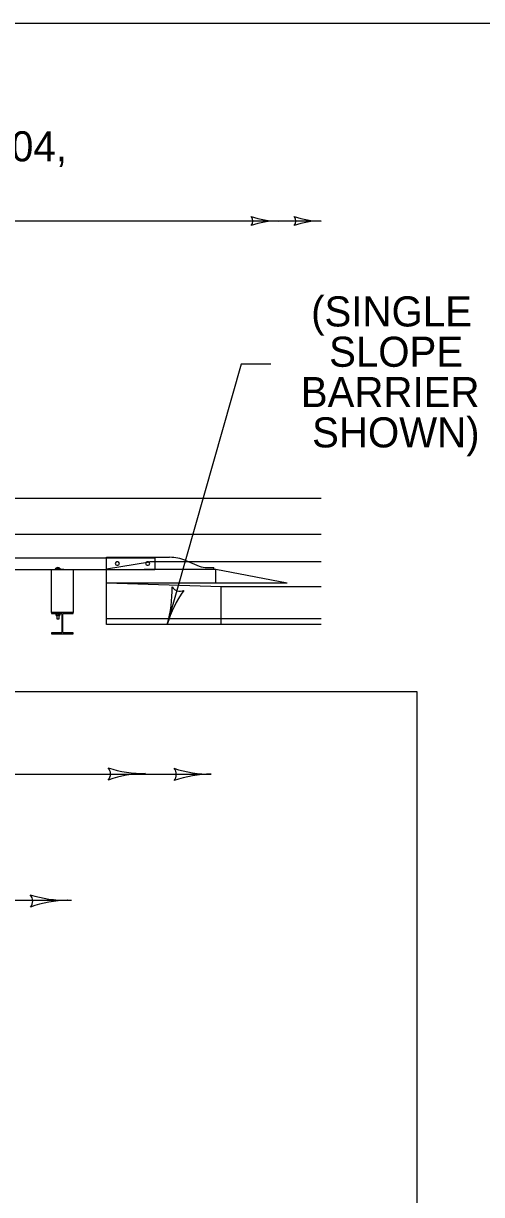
# Model space of a CAD drawing. Extents: x 503 to 668, y 143 to 243.
# Drawn here: x 633.25 to 643.92, y 216.05 to 243.29 of the extents above; entities that cross this region are included whole.
import ezdxf

# ---------------------------------------------------------------- set-up
doc = ezdxf.new("R2010")
doc.units = 0
for name, color, linetype in [('Level 1', 7, 'Continuous'), ('Level 2', 7, 'Continuous'), ('R_OR_NAMEBOUND_PR', 7, 'Continuous'), ('R_PL_ESH_PR', 7, 'Continuous'), ('R_PL_GRAILLT_PR', 7, 'Continuous'), ('R_PL_PSH_PR', 7, 'Continuous'), ('R_TS_DIM_PR', 7, 'Continuous'), ('R_XS_MB_PR', 7, 'Continuous')]:
    doc.layers.add(name, color=color, linetype=linetype)

msp = doc.modelspace()

# ---------------------------------------------------------------- linework, layer by layer
at = {"layer": 'Level 1'}
for centre, radius, start, end in [((639.186, 240.667), 1.971, 251.3472, 269.9939), ((638.436, 238.696), 0.158, 318.7746, 40.8913), ((639.186, 236.725), 1.971, 90, 108.6688), ((639.186, 236.725), 1.971, 89.9878, 90), ((639.436, 238.696), 0.158, 318.7746, 40.8913), ((640.186, 240.667), 1.971, 251.3472, 269.9939), ((640.186, 236.725), 1.971, 90, 108.6688), ((640.186, 236.725), 1.971, 89.9878, 90), ((634.001, 230.095), 2.712, 343.2419, 1.9107), ((639.196, 228.531), 2.712, 144.5891, 163.2358), ((636.896, 230.3), 0.217, 212.0165, 294.1332), ((634.001, 230.095), 2.712, 343.2297, 343.2419), ((635.062, 225.831), 0.217, 319.2722, 41.3889), ((636.07, 228.552), 2.712, 251.8448, 270.4915), ((636.594, 225.819), 0.217, 319.2722, 41.3889), ((637.601, 228.54), 2.712, 251.8448, 270.4915), ((636.117, 223.128), 2.712, 90.4976, 109.1664), ((636.117, 223.128), 2.712, 90.4854, 90.4976), ((637.649, 223.116), 2.712, 90.4976, 109.1664), ((637.649, 223.116), 2.712, 90.4854, 90.4976), ((634.229, 225.606), 2.712, 252.4444, 271.0911), ((633.25, 222.874), 0.217, 319.8719, 41.9885), ((634.333, 220.182), 2.712, 91.0973, 109.766), ((634.333, 220.182), 2.712, 91.085, 91.0973)]:
    msp.add_arc(centre, radius, start, end, dxfattribs=at)
at = {"layer": 'Level 2'}
for p, q in [((638.321, 235.364), (636.599, 229.313)), ((639.011, 235.364), (638.321, 235.364)), ((635.186, 230.59), (635.186, 230.872)), ((636.311, 230.86), (636.311, 230.592)), ((635.186, 230.604), (636.186, 230.771)), ((637.097, 230.771), (636.186, 230.771)), ((640.186, 230.771), (637.097, 230.771)), ((637.853, 230.188), (635.186, 230.272)), ((640.186, 230.188), (637.853, 230.188)), ((637.853, 229.313), (637.853, 230.188)), ((640.186, 229.438), (635.186, 229.438)), ((640.186, 229.313), (635.186, 229.313))]:
    msp.add_line(p, q, dxfattribs=at)
msp.add_lwpolyline([(586.691, 227.752), (642.413, 227.752), (642.413, 197.181), (586.691, 197.181)], close=True, dxfattribs=at)
at = {"layer": 'R_OR_NAMEBOUND_PR'}
msp.add_lwpolyline([(502.896, 143.168), (667.897, 143.168), (667.897, 243.293), (502.896, 243.293)], close=True, dxfattribs=at)
at = {"layer": 'R_PL_ESH_PR'}
msp.add_line((640.186, 231.406), (512.241, 231.406), dxfattribs=at)
at = {"layer": 'R_PL_GRAILLT_PR'}
for p, q in [((622.802, 230.86), (636.311, 230.86)), ((635.186, 230.872), (636.655, 230.872)), ((636.311, 230.86), (636.311, 230.592)), ((637.035, 230.797), (637.345, 230.669)), ((622.802, 230.589), (636.311, 230.589)), ((633.909, 230.589), (634.409, 230.589)), ((633.909, 229.589), (633.909, 230.589)), ((633.982, 230.6), (634.19, 230.6)), ((634.19, 230.591), (633.982, 230.591)), ((634.008, 230.609), (634.008, 230.617)), ((634.008, 230.609), (634.008, 230.609)), ((634.008, 230.609), (634.101, 230.609)), ((634.054, 230.591), (634.013, 230.591)), ((634.028, 230.591), (634.028, 230.589)), ((634.096, 230.591), (634.054, 230.591)), ((634.081, 230.591), (634.081, 230.589)), ((634.101, 230.617), (634.101, 230.609)), ((634.101, 230.609), (634.101, 230.609)), ((634.159, 230.591), (634.159, 230.6)), ((634.409, 230.589), (634.409, 229.589)), ((635.186, 229.313), (635.186, 230.59)), ((635.186, 230.273), (635.186, 230.59)), ((637.535, 230.632), (637.686, 230.632)), ((637.686, 230.59), (637.686, 230.632)), ((633.914, 229.589), (633.909, 229.589)), ((633.914, 229.589), (633.909, 229.589)), ((633.909, 229.589), (633.909, 229.568)), ((633.909, 229.568), (633.923, 229.568)), ((634.049, 229.589), (633.914, 229.589)), ((633.923, 229.568), (634.04, 229.568)), ((634.009, 229.563), (634.009, 229.559)), ((634.009, 229.559), (634.009, 229.526)), ((634.021, 229.521), (634.015, 229.521)), ((634.054, 229.521), (634.021, 229.521)), ((634.054, 229.568), (634.028, 229.568)), ((634.028, 229.443), (634.081, 229.443)), ((634.077, 229.565), (634.032, 229.565)), ((634.032, 229.563), (634.032, 229.562)), ((634.032, 229.562), (634.032, 229.526)), ((634.032, 229.524), (634.054, 229.524)), ((634.04, 229.568), (634.128, 229.568)), ((634.268, 229.589), (634.049, 229.589)), ((634.081, 229.568), (634.054, 229.568)), ((634.054, 229.524), (634.077, 229.524)), ((634.088, 229.521), (634.054, 229.521)), ((634.077, 229.563), (634.077, 229.526)), ((634.094, 229.521), (634.088, 229.521)), ((634.1, 229.563), (634.1, 229.526)), ((634.148, 229.47), (634.148, 229.21)), ((634.149, 229.547), (634.149, 229.133)), ((634.168, 229.133), (634.168, 229.547)), ((634.169, 229.21), (634.169, 229.47)), ((634.189, 229.568), (634.277, 229.568)), ((634.403, 229.589), (634.268, 229.589)), ((634.409, 229.589), (634.268, 229.589)), ((634.277, 229.568), (634.394, 229.568)), ((634.394, 229.568), (634.408, 229.568)), ((634.409, 229.589), (634.403, 229.589)), ((634.408, 229.589), (634.403, 229.589)), ((634.408, 229.568), (634.408, 229.589)), ((633.909, 229.112), (633.909, 229.09)), ((634.128, 229.112), (633.909, 229.112)), ((633.909, 229.09), (634.408, 229.09)), ((634.149, 229.133), (634.149, 229.131)), ((634.168, 229.131), (634.168, 229.133)), ((634.408, 229.112), (634.189, 229.112)), ((634.408, 229.09), (634.408, 229.112))]:
    msp.add_line(p, q, dxfattribs=at)
for points in [[(635.447, 230.765), (635.428, 230.765)], [(635.428, 230.687), (635.447, 230.687)], [(636.152, 230.765), (636.133, 230.765)], [(636.133, 230.687), (636.152, 230.687)]]:
    msp.add_lwpolyline(points, dxfattribs=at)
for centre, radius, start, end in [((636.655, 229.872), 1, 67.6713, 90), ((634.054, 230.57), 0.0663, 45.0425, 134.9575), ((635.428, 230.726), 0.0392, 89.9995, 269.9995), ((635.447, 230.726), 0.0392, 269.9995, 89.9995), ((636.133, 230.726), 0.0392, 89.9995, 269.9995), ((636.152, 230.726), 0.0392, 269.9995, 89.9995), ((637.535, 231.132), 0.5, 247.6713, 270), ((634.128, 229.547), 0.0208, 359.9968, 89.9992), ((634.189, 229.547), 0.0208, 89.9922, 180.0032), ((634.128, 229.133), 0.0208, 270.0006, 356.5636), ((634.189, 229.133), 0.0208, 183.4364, 270.008)]:
    msp.add_arc(centre, radius, start, end, dxfattribs=at)
for points, degree in [([(633.982, 230.6), (633.982, 230.591)], 1), ([(634.013, 230.609), (634.013, 230.591)], 1), ([(634.054, 230.606), (634.054, 230.606), (634.051, 230.607), (634.046, 230.609), (634.041, 230.609), (634.039, 230.609)], 3), ([(634.07, 230.609), (634.068, 230.609), (634.063, 230.609), (634.058, 230.607), (634.054, 230.606), (634.054, 230.606)], 3), ([(634.096, 230.591), (634.096, 230.609)], 1), ([(634.19, 230.591), (634.19, 230.6)], 1), ([(634.015, 229.568), (634.009, 229.563)], 1), ([(634.009, 229.563), (634.011, 229.564), (634.014, 229.566), (634.019, 229.568), (634.021, 229.568), (634.021, 229.568)], 3), ([(634.009, 229.526), (634.011, 229.525), (634.014, 229.522), (634.019, 229.521), (634.021, 229.521), (634.021, 229.521)], 3), ([(634.009, 229.526), (634.015, 229.521)], 1), ([(634.021, 229.521), (634.02, 229.521)], 1), ([(634.021, 229.568), (634.022, 229.568), (634.026, 229.567), (634.029, 229.565), (634.031, 229.563), (634.032, 229.563)], 3), ([(634.021, 229.521), (634.022, 229.521), (634.026, 229.522), (634.029, 229.524), (634.031, 229.526), (634.032, 229.526)], 3), ([(634.023, 229.589), (634.023, 229.568)], 1), ([(634.028, 229.568), (634.032, 229.565)], 1), ([(634.028, 229.568), (634.028, 229.568)], 1), ([(634.032, 229.524), (634.028, 229.521)], 1), ([(634.028, 229.521), (634.028, 229.443)], 1), ([(634.054, 229.568), (634.054, 229.568), (634.051, 229.568), (634.044, 229.567), (634.037, 229.565), (634.033, 229.563), (634.032, 229.563)], 3), ([(634.032, 229.565), (634.032, 229.524)], 1), ([(634.054, 229.521), (634.054, 229.521), (634.051, 229.521), (634.044, 229.522), (634.037, 229.524), (634.033, 229.526), (634.032, 229.526)], 3), ([(634.077, 229.563), (634.075, 229.563), (634.071, 229.565), (634.063, 229.567), (634.057, 229.568), (634.054, 229.568)], 3), ([(634.077, 229.526), (634.075, 229.526), (634.071, 229.524), (634.063, 229.522), (634.057, 229.521), (634.054, 229.521)], 3), ([(634.077, 229.563), (634.079, 229.564), (634.082, 229.566), (634.086, 229.568), (634.088, 229.568), (634.088, 229.568)], 3), ([(634.077, 229.565), (634.081, 229.568)], 1), ([(634.077, 229.524), (634.077, 229.565)], 1), ([(634.077, 229.526), (634.079, 229.525), (634.082, 229.522), (634.086, 229.521), (634.088, 229.521), (634.088, 229.521)], 3), ([(634.081, 229.521), (634.077, 229.524)], 1), ([(634.081, 229.568), (634.081, 229.568)], 1), ([(634.081, 229.443), (634.081, 229.521)], 1), ([(634.086, 229.568), (634.086, 229.589)], 1), ([(634.088, 229.568), (634.09, 229.568), (634.093, 229.567), (634.097, 229.565), (634.099, 229.563), (634.1, 229.563)], 3), ([(634.088, 229.521), (634.09, 229.521), (634.093, 229.522), (634.097, 229.524), (634.099, 229.526), (634.1, 229.526)], 3), ([(634.1, 229.563), (634.094, 229.568)], 1), ([(634.094, 229.521), (634.1, 229.526)], 1), ([(634.168, 229.371), (634.149, 229.371)], 1), ([(634.149, 229.309), (634.168, 229.309)], 1), ([(634.023, 229.112), (634.023, 229.09)], 1), ([(634.086, 229.09), (634.086, 229.112)], 1)]:
    msp.add_open_spline(points, degree=degree, dxfattribs=at)
at = {"layer": 'R_PL_PSH_PR'}
msp.add_line((640.186, 232.239), (512.241, 232.239), dxfattribs=at)
at = {"layer": 'R_TS_DIM_PR'}
for p, q in [((640.186, 238.696), (598.256, 238.696)), ((593.259, 225.828), (637.625, 225.828)), ((626.442, 222.894), (634.371, 222.894))]:
    msp.add_line(p, q, dxfattribs=at)
at = {"layer": 'R_XS_MB_PR'}
for p, q in [((637.728, 230.59), (636.061, 230.59)), ((639.394, 230.273), (637.728, 230.59)), ((637.728, 230.273), (637.728, 230.59)), ((639.394, 230.273), (635.186, 230.273))]:
    msp.add_line(p, q, dxfattribs=at)

# ---------------------------------------------------------------- texts
at = {"layer": 'R_TS_DIM_PR'}
for s, p in [('GUARDRAIL CONNECTOR TO BRIDGE END (MAINTENANCE RBC-004,', (603.111, 240.084)), ('(SINGLE ', (639.949, 236.243)), ('SLOPE', (640.367, 235.305)), ('BARRIER', (639.709, 234.367)), ('SHOWN)', (639.971, 233.429))]:
    msp.add_text(s, height=0.7, dxfattribs=at).set_placement(p)

doc.saveas('drawing.dxf')
